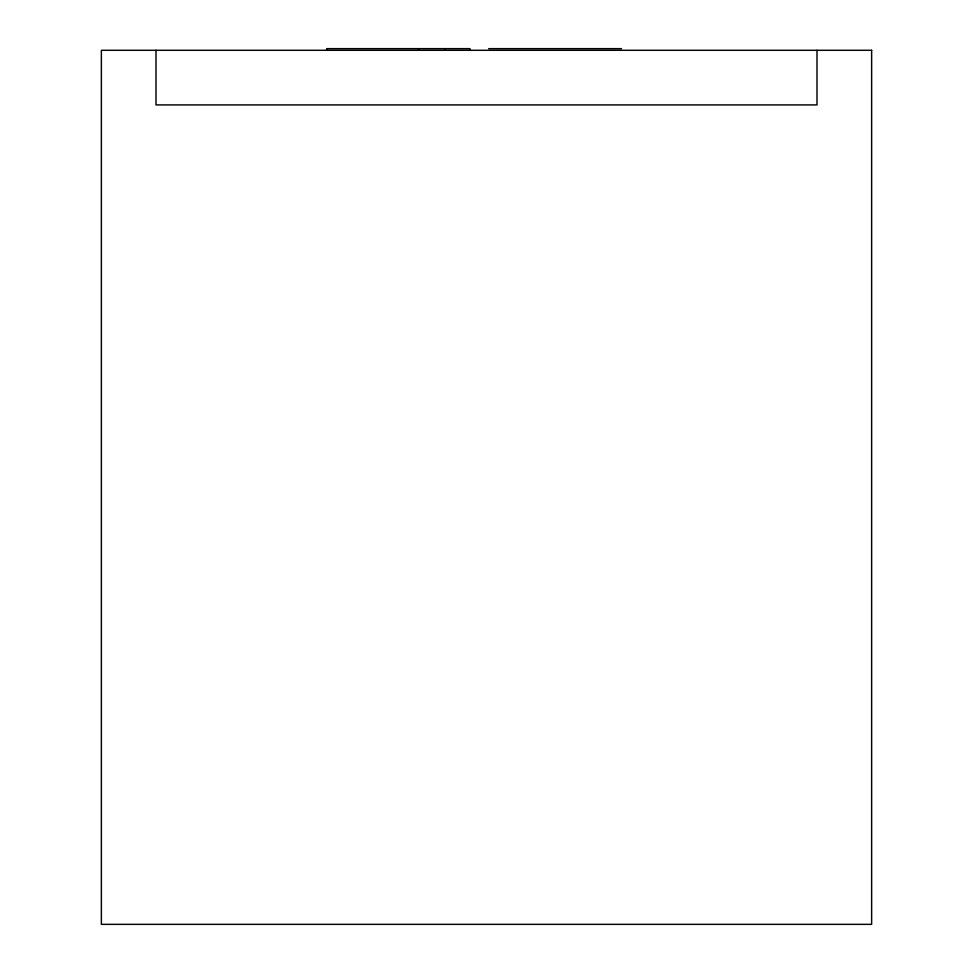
<?xml version="1.0" encoding="UTF-8"?>
<svg xmlns="http://www.w3.org/2000/svg" width="973" height="973" viewBox="0 0 973 973"><rect width="100%" height="100%" fill="white"/><g stroke="black" fill="none" stroke-linecap="round" stroke-linejoin="round"><path stroke-width="1.46" d="M488.665 48.65L621.504 48.65M817.004 50.292L817.004 104.914L155.996 104.914L155.996 50.292M469.971 50.292L469.971 48.65L326.673 48.65L326.673 50.292M445.269 48.65L445.269 50.292M418.487 48.65L418.487 50.292M871.638 50.292L101.362 50.292L101.362 924.35L871.638 924.35L871.638 50.292"/></g></svg>
